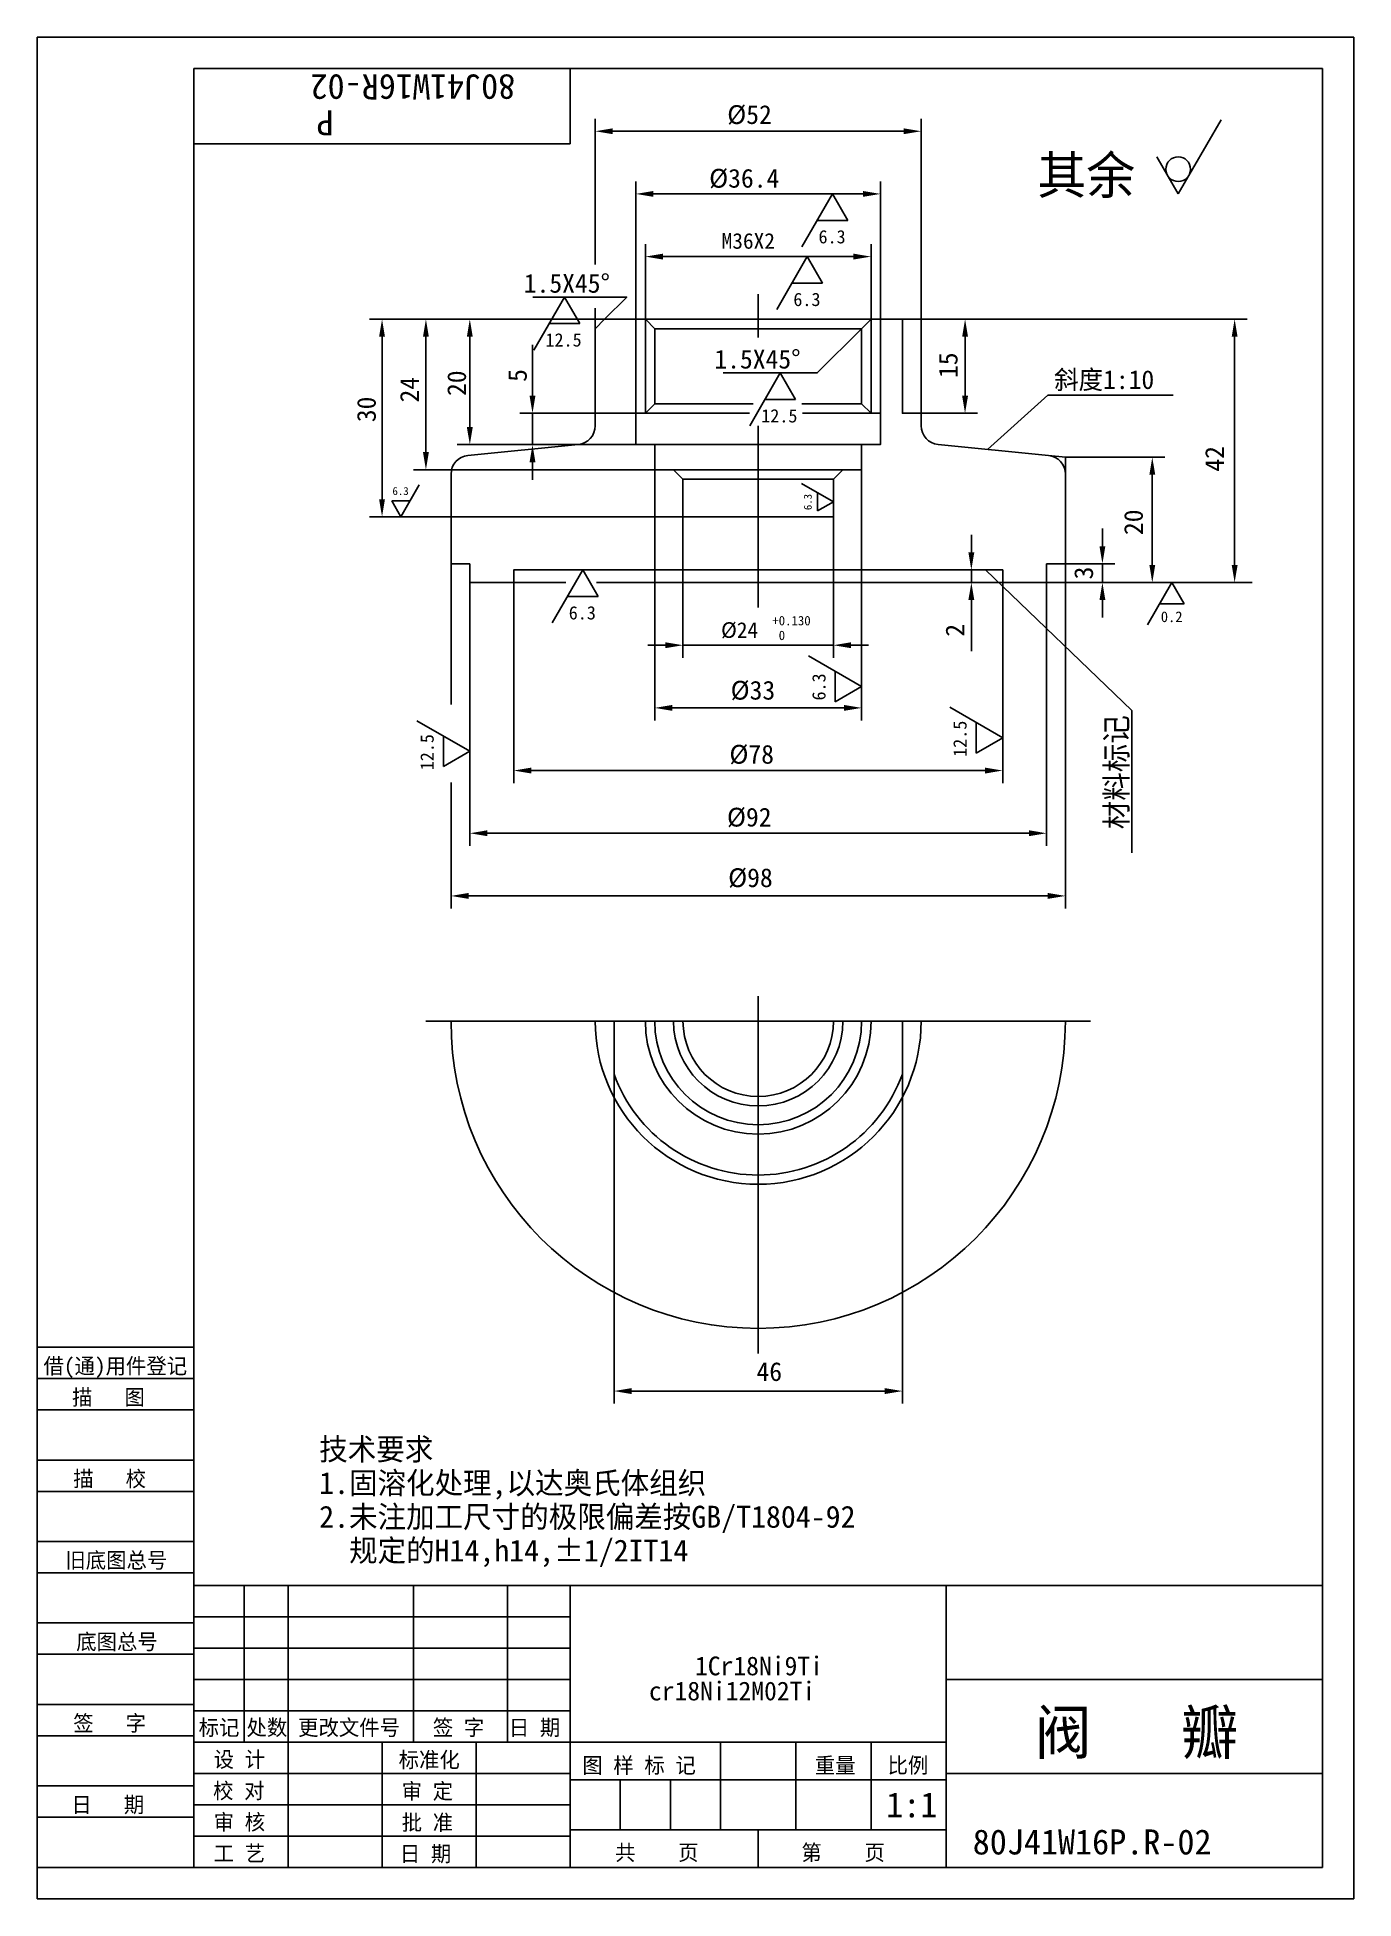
# Model space of a CAD drawing. Header units: metres. Extents: x 0 to 210, y 0 to 297.
import ezdxf

# ---------------------------------------------------------------- set-up
doc = ezdxf.new("R2010")
doc.units = ezdxf.units.M
for name, color, linetype in [('B', 3, 'Continuous'), ('C', 6, 'Continuous'), ('D', 1, 'Continuous'), ('FL', 5, 'Continuous'), ('HA', 5, 'Continuous'), ('T', 7, 'Continuous'), ('TL', 4, 'Continuous')]:
    doc.layers.add(name, color=color, linetype=linetype)

# ---------------------------------------------------------------- blocks, each defined once
blk = doc.blocks.new('TUKUN4')
at = {"layer": 'FL'}
for p, q in [((0, 297), (0, 0)), ((210, 297), (0, 297)), ((210, 0), (210, 297)), ((0, 78), (25, 78)), ((0, 70), (25, 70)), ((0, 65), (25, 65)), ((0, 57), (25, 57)), ((0, 52), (25, 52)), ((33, 25), (33, 50)), ((40, 5), (40, 50)), ((60, 25), (60, 50)), ((75, 25), (75, 50)), ((25, 45), (85, 45)), ((0, 44), (25, 44)), ((0, 39), (25, 39)), ((25, 40), (85, 40)), ((25, 35), (85, 35)), ((0, 31), (25, 31)), ((25, 30), (85, 30)), ((0, 26), (25, 26)), ((70, 5), (70, 25)), ((0, 18), (25, 18)), ((25, 20), (85, 20)), ((25, 15), (85, 15)), ((0, 13), (25, 13)), ((25, 10), (85, 10)), ((0, 0), (210, 0))]:
    blk.add_line(p, q, dxfattribs=at)
at = {"layer": 'TL'}
for p, q in [((25, 5), (25, 292)), ((205, 292), (25, 292)), ((85, 292), (85, 280)), ((205, 5), (205, 292)), ((85, 280), (25, 280)), ((0, 88), (25, 88)), ((0, 83), (25, 83)), ((205, 50), (25, 50)), ((85, 5), (85, 50)), ((145, 5), (145, 50)), ((205, 35), (145, 35)), ((145, 25), (25, 25)), ((55, 5), (55, 25)), ((109, 11), (109, 25)), ((121, 11), (121, 25)), ((133, 11), (133, 25)), ((85, 19), (145, 19)), ((93, 11), (93, 19)), ((101, 11), (101, 19)), ((205, 20), (145, 20)), ((145, 11), (85, 11)), ((115, 5), (115, 11)), ((0, 5), (205, 5))]:
    blk.add_line(p, q, dxfattribs=at)
at = {"layer": 'T'}
for s, p in [('借(通)用件登记', (1, 83.76)), ('描   图', (5.56, 78.76)), ('描   校', (5.74, 65.76)), ('旧底图总号', (4.49, 52.76)), ('底图总号', (6.22, 39.76)), ('签   字', (5.74, 26.76)), ('标记', (25.75, 26.07)), ('处数', (33.38, 26.07)), ('更改文件号', (41.61, 26.07)), ('签 字', (63.1, 26.07)), ('日 期', (75.23, 26.07)), ('设 计', (28.14, 20.99)), ('标准化', (57.65, 20.93)), ('图 样 标 记', (86.95, 20.04)), ('重量', (124.03, 20.04)), ('比例', (135.64, 20.04)), ('校 对', (28.05, 15.99)), ('审 定', (58.13, 15.93)), ('日   期', (5.45, 13.76)), ('审 核', (28.14, 10.99)), ('批 准', (58.13, 10.93)), ('共    页', (92.18, 6.13)), ('第    页', (121.9, 6.13)), ('工 艺', (28.14, 5.99)), ('日 期', (57.84, 5.93))]:
    blk.add_text(s, height=2.5, dxfattribs=at).set_placement(p)

msp = doc.modelspace()

# ---------------------------------------------------------------- linework, layer by layer
at = {"layer": 'B'}
msp.add_lwpolyline([(97, 140, 1), (133, 140, 1)], format="xyb", dxfattribs=at)
at = {"layer": 'C'}
for points in [[(115, 249.07), (115, 256)], [(115, 206), (115, 235.01)], [(115, 144), (115, 87)], [(62, 140), (168, 140)]]:
    msp.add_lwpolyline(points, dxfattribs=at)
at = {"layer": 'D'}
for p, q in [((89, 260.73), (89, 284)), ((141, 237), (141, 284)), ((188.83, 283.83), (182, 272)), ((91.8, 282), (138.2, 282)), ((182, 272), (178.58, 277.91)), ((95.5, 237), (95.5, 274)), ((134.5, 237), (134.5, 274)), ((98.3, 272), (131.7, 272)), ((121.97, 263.55), (126.85, 272)), ((126.85, 272), (129.29, 267.78)), ((129.29, 267.78), (124.41, 267.78)), ((97, 252), (97, 264)), ((99.8, 262), (130.2, 262)), ((117.95, 253.55), (122.83, 262)), ((122.83, 262), (125.27, 257.78)), ((133, 252), (133, 264)), ((79.23, 247.09), (84.11, 255.54)), ((84.11, 255.54), (86.55, 251.31)), ((125.27, 257.78), (120.39, 257.78)), ((89, 250.5), (89, 253.78)), ((80.78, 252), (53, 252)), ((90.5, 252), (60, 252)), ((90.5, 252), (67, 252)), ((86.55, 251.31), (81.67, 251.31)), ((90.5, 252), (87.11, 252)), ((138, 252), (193, 252)), ((138, 252), (150, 252)), ((55, 249.2), (55, 223.3)), ((62, 249.2), (62, 230.8)), ((69, 249.2), (69, 234.8)), ((79, 242.6), (79, 247.93)), ((148, 249.2), (148, 239.8)), ((191, 212.8), (191, 249.2)), ((79, 239.8), (79, 242.6)), ((113.65, 234.98), (118.53, 243.43)), ((118.53, 243.43), (120.97, 239.2)), ((120.97, 239.2), (116.09, 239.2)), ((151.57, 231.24), (161.21, 239.89)), ((161.21, 239.89), (181.21, 239.89)), ((95.5, 237), (77, 237)), ((79, 232), (79, 237)), ((141, 237), (150, 237)), ((95.5, 232), (67, 232)), ((95.5, 232), (77, 232)), ((79, 229.2), (79, 226.4)), ((164, 230), (161.3, 230.27)), ((164, 230), (179.86, 230)), ((164, 227.54), (164, 230)), ((98.5, 228), (60, 228)), ((98.5, 228), (98.5, 188)), ((121.93, 225.81), (127, 222.89)), ((131.5, 228), (131.5, 188)), ((177.86, 212.8), (177.86, 227.2)), ((56.54, 223.03), (59.46, 223.03)), ((58, 220.5), (56.54, 223.03)), ((60.93, 225.57), (58, 220.5)), ((124.47, 221.42), (124.47, 224.35)), ((127, 222.89), (124.47, 221.42)), ((103, 220.5), (53, 220.5)), ((103, 220.5), (103, 198)), ((127, 220.5), (127, 198)), ((149, 214.8), (149, 217.6)), ((169.91, 215.8), (169.91, 218.6)), ((66, 215), (66, 190.56)), ((164, 215), (164, 158)), ((82.13, 203.55), (87.01, 212)), ((87.01, 212), (89.45, 207.78)), ((149, 212), (147, 212)), ((149, 212), (149, 210)), ((174.59, 189.57), (151.27, 212)), ((164, 213), (171.91, 213)), ((169.91, 210), (169.91, 213)), ((69, 210), (69, 168)), ((76, 210), (76, 178)), ((149, 210), (147, 210)), ((154, 210), (154, 178)), ((161, 210), (161, 168)), ((161, 210), (176, 210)), ((161, 210), (171.91, 210)), ((171.91, 210), (179.86, 210)), ((177.1, 203.24), (181, 210)), ((179.86, 210), (193.77, 210)), ((181, 210), (182.95, 206.62)), ((89.45, 207.78), (84.57, 207.78)), ((149, 207.2), (149, 204.4)), ((169.91, 207.2), (169.91, 204.4)), ((182.95, 206.62), (179.05, 206.62)), ((149, 204.4), (149, 199.07)), ((100.2, 200), (97.4, 200)), ((103, 200), (127, 200)), ((129.8, 200), (132.6, 200)), ((123.05, 198.29), (131.5, 193.41)), ((127.28, 190.97), (127.28, 195.85)), ((131.5, 193.41), (127.28, 190.97)), ((145.55, 190.1), (154, 185.22)), ((60.55, 187.96), (69, 183.08)), ((101.3, 190), (128.7, 190)), ((149.78, 182.78), (149.78, 187.66)), ((174.59, 186.86), (174.59, 189.57)), ((64.78, 180.65), (64.78, 185.52)), ((154, 185.22), (149.78, 182.78)), ((69, 183.08), (64.78, 180.65)), ((78.8, 180), (151.2, 180)), ((66, 178.1), (66, 158)), ((71.8, 170), (158.2, 170)), ((68.8, 160), (161.2, 160)), ((92, 127.88), (92, 79)), ((138, 127.88), (138, 79)), ((94.8, 81), (135.2, 81))]:
    msp.add_line(p, q, dxfattribs=at)
for points in [[(90.5, 252), (94.04, 255.54), (79.04, 255.54)], [(131.5, 250.5), (124.43, 243.43), (109.43, 243.43)], [(174.59, 186.86), (174.59, 166.86)]]:
    msp.add_lwpolyline(points, dxfattribs=at)
msp.add_circle((182, 275.94), 1.97, dxfattribs=at)
for points in [[(91.8, 282.47), (91.8, 281.53), (89, 282)], [(138.2, 282.47), (138.2, 281.53), (141, 282)], [(98.3, 272.47), (98.3, 271.53), (95.5, 272)], [(131.7, 272.47), (131.7, 271.53), (134.5, 272)], [(99.8, 262.47), (99.8, 261.53), (97, 262)], [(130.2, 262.47), (130.2, 261.53), (133, 262)], [(54.53, 249.2), (55.47, 249.2), (55, 252)], [(61.53, 249.2), (62.47, 249.2), (62, 252)], [(68.53, 249.2), (69.47, 249.2), (69, 252)], [(147.53, 249.2), (148.47, 249.2), (148, 252)], [(190.53, 249.2), (191.47, 249.2), (191, 252)], [(78.53, 239.8), (79.47, 239.8), (79, 237)], [(147.53, 239.8), (148.47, 239.8), (148, 237)], [(68.53, 234.8), (69.47, 234.8), (69, 232)], [(78.53, 229.2), (79.47, 229.2), (79, 232)], [(61.53, 230.8), (62.47, 230.8), (62, 228)], [(177.4, 227.2), (178.33, 227.2), (177.86, 230)], [(54.53, 223.3), (55.47, 223.3), (55, 220.5)], [(148.53, 214.8), (149.47, 214.8), (149, 212)], [(169.44, 215.8), (170.38, 215.8), (169.91, 213)], [(177.4, 212.8), (178.33, 212.8), (177.86, 210)], [(190.53, 212.8), (191.47, 212.8), (191, 210)], [(148.53, 207.2), (149.47, 207.2), (149, 210)], [(169.44, 207.2), (170.38, 207.2), (169.91, 210)], [(100.2, 200.47), (100.2, 199.53), (103, 200)], [(129.8, 200.47), (129.8, 199.53), (127, 200)], [(101.3, 190.47), (101.3, 189.53), (98.5, 190)], [(128.7, 190.47), (128.7, 189.53), (131.5, 190)], [(78.8, 180.47), (78.8, 179.53), (76, 180)], [(151.2, 180.47), (151.2, 179.53), (154, 180)], [(71.8, 170.47), (71.8, 169.53), (69, 170)], [(158.2, 170.47), (158.2, 169.53), (161, 170)], [(68.8, 160.47), (68.8, 159.53), (66, 160)], [(161.2, 160.47), (161.2, 159.53), (164, 160)], [(94.8, 81.47), (94.8, 80.53), (92, 81)], [(135.2, 81.47), (135.2, 80.53), (138, 81)]]:
    msp.add_solid(points, dxfattribs=at)
at = {"layer": 'HA'}
for points in [[(97, 252), (97, 237)], [(133, 252), (133, 237)]]:
    msp.add_lwpolyline(points, dxfattribs=at)
at = {"layer": 'TL'}
for p, q in [((89, 250.5), (89, 237.06)), ((89, 237.06), (89, 235.01)), ((141, 237), (141, 235.01)), ((68.7, 230.27), (86.3, 232.03)), ((161.3, 230.27), (143.7, 232.03)), ((66, 227.54), (66, 217.09)), ((164, 227.29), (164, 217.09)), ((66, 215), (66, 213)), ((164, 215), (164, 213)), ((66, 213), (69, 213)), ((164, 213), (161, 213))]:
    msp.add_line(p, q, dxfattribs=at)
for points in [[(89, 250.5), (90.5, 252), (97, 252)], [(97, 252), (98.5, 250.5), (98.5, 238.5), (97, 237), (95.5, 237), (95.5, 232), (98.5, 232), (98.5, 228), (101.5, 228), (103, 226.5), (103, 220.5), (127, 220.5), (127, 226.5), (128.5, 228), (131.5, 228), (131.5, 232), (134.5, 232), (134.5, 237), (133, 237), (131.5, 238.5), (131.5, 250.5), (133, 252), (138, 252), (138, 237), (141, 237)], [(97, 252), (133, 252)], [(98.5, 250.5), (131.5, 250.5)], [(98.5, 238.5), (114.22, 238.5)], [(121.96, 238.5), (131.5, 238.5)], [(97, 237), (113.63, 237)], [(122.07, 237), (133, 237)], [(98.5, 232), (131.5, 232)], [(101.5, 228), (128.5, 228)], [(103, 226.5), (127, 226.5)], [(103, 220.5), (127, 220.5)], [(161, 213), (161, 210), (154, 210), (154, 212), (76, 212), (76, 210), (69, 210), (69, 213)], [(76, 210), (84.33, 210)], [(89.2, 210), (154, 210)], [(92, 140), (92, 127.88)], [(138, 140), (138, 127.88)]]:
    msp.add_lwpolyline(points, dxfattribs=at)
for points in [[(66, 215), (66, 217.09, -0.68)], [(164, 215), (164, 217.09, 0.68)], [(66, 140, 1), (164, 140, 1)], [(89, 140, 1), (141, 140, 1)], [(98.5, 140, 1), (131.5, 140, 1)], [(101.5, 140, 1), (128.5, 140, 1)], [(103, 140, 1), (127, 140, 1)], [(92, 131.56, 0.7), (138, 131.56, 0.7)]]:
    msp.add_lwpolyline(points, format="xyb", dxfattribs=at)
for centre, start, end in [((86, 235.01), 275.71, 0), ((144, 235.01), 180, 264.29), ((69, 227.29), 95.71, 180), ((161, 227.29), 360, 84.29)]:
    msp.add_arc(centre, 3, start, end, dxfattribs=at)

# ---------------------------------------------------------------- block references
at = {"layer": 'D'}
msp.add_blockref('TUKUN4', (0, 0), dxfattribs=at)

# ---------------------------------------------------------------- texts
for s, height, rotation, p in [('80J41W16R-02', 4, 180, (76.25, 291.06)), ('P', 4, 180, (47.28, 285.33)), ('20', 3, 90, (68.4, 239.76)), ('5', 3, 90, (78.09, 242.02)), ('15', 3, 90, (146.8, 242.63)), ('24', 3, 90, (60.87, 238.72)), ('30', 3, 90, (54, 235.58)), ('42', 3, 90, (189.29, 227.69)), ('6.3', 1.27, 90, (123.54, 221.55)), ('20', 3, 90, (176.36, 217.57)), ('3', 3, 90, (168.41, 210.5)), ('2', 3, 90, (147.89, 201.36)), ('6.3', 2.12, 90, (125.74, 191.18)), ('12.5', 2.12, 90, (148.24, 182.19)), ('材料标记', 3.5, 90, (173.88, 170.64)), ('12.5', 2.12, 90, (63.24, 180.05))]:
    msp.add_text(s, height=height, rotation=rotation, dxfattribs=at).set_placement(p)
for s, height, p in [('%%C52', 3, (110.06, 283.16)), ('其余', 6, (159.53, 272)), ('%%C36.4', 3, (107.18, 273)), ('M36X2', 2.5, (109.17, 263.25)), ('6.3', 2.12, (124.62, 264.11)), ('1.5X45%%d', 3, (77.61, 256.24)), ('6.3', 2.12, (120.61, 254.11)), ('12.5', 2.12, (81.07, 247.65)), ('1.5X45%%d', 3, (108.01, 244.14)), ('斜度1:10', 3, (162.21, 240.87)), ('12.5', 2.12, (115.49, 235.54)), ('6.3', 1.27, (56.66, 223.96)), ('6.3', 2.12, (84.78, 204.11)), ('0.2', 1.7, (179.22, 203.69)), ('%%C24', 2.5, (109.07, 201.17)), ('+0.130', 1.5, (117.25, 203.17)), (' 0', 1.5, (117.25, 200.82)), ('%%C33', 3, (110.6, 191.32)), ('%%C78', 3, (110.41, 181.1)), ('%%C92', 3, (110.02, 171.07)), ('%%C98', 3, (110.21, 161.41)), ('46', 3, (114.73, 82.61)), ('技术要求', 3.5, (44.97, 69.98)), ('1.固溶化处理,以达奥氏体组织', 3.5, (44.97, 64.59)), ('2.未注加工尺寸的极限偏差按GB/T1804-92          ', 3.5, (44.97, 59.2)), ('  规定的H14,h14,%%P1/2IT14', 3.5, (44.97, 53.81)), ('1Cr18Ni9Ti', 3, (104.92, 35.65)), ('cr18Ni12M02Ti', 3, (97.57, 31.65)), ('阀   瓣', 7, (159.08, 23.07)), ('1:1', 4, (135.42, 12.99)), ('80J41W16P.R-02', 4, (149.22, 7.07))]:
    msp.add_text(s, height=height, dxfattribs=at).set_placement(p)

doc.saveas('drawing.dxf')
